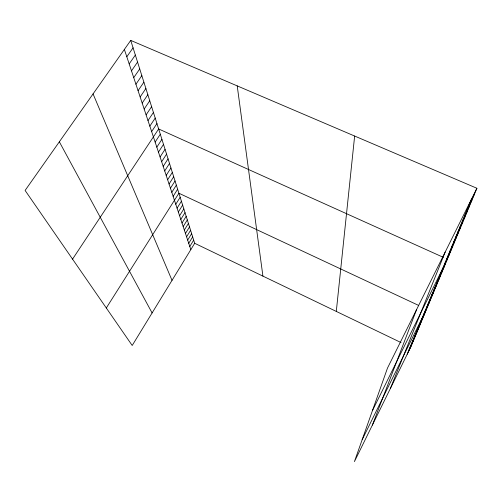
<?xml version="1.0" encoding="UTF-8"?>
<svg xmlns="http://www.w3.org/2000/svg" width="502" height="502" viewBox="0 0 502 502"><rect width="100%" height="100%" fill="white"/><g stroke="black" fill="none" stroke-linecap="round" stroke-linejoin="round"><path stroke-width="0.75" d="M336.296 311.416L354.644 136.042M372.371 425.1L416.616 309.514M390.311 388.617L445.174 252.079M407.21 354.243L471.554 199.012M476.9 188.263L410.674 347.202L354.425 461.595L387.462 368.148L476.9 188.263L130.727 40.405L25.1 190.446L132.208 345.483L194.682 243.288L130.727 40.405M423.851 314.101L427.823 306.044M362.155 439.739L426.543 309.119M421.354 320.125L425.25 312.219M420.124 323.087L423.983 315.256M418.925 325.986L422.747 318.224M417.746 328.823L421.536 321.136M416.597 331.602L420.35 323.985M415.468 334.326L419.183 326.771M414.363 336.993L418.047 329.507M413.278 339.603L416.93 332.186M412.217 342.163L415.838 334.815M411.176 344.673L414.765 337.388M410.159 347.139L413.711 339.91M409.155 349.549L412.675 342.389M408.176 351.921L411.665 344.818M448.104 255.581L452.791 246.112M446.303 259.942L450.934 250.573M444.54 264.184L449.127 254.922M372.471 410.561L447.357 259.157M441.151 272.366L445.638 263.293M439.514 276.307L443.956 267.328M437.92 280.154L442.312 271.268M436.363 283.912L440.712 275.115M434.845 287.583L439.143 278.874M433.358 291.166L437.612 282.544M431.908 294.668L436.119 286.127M430.49 298.088L434.657 289.635M429.103 301.432L433.232 293.061M427.742 304.708L431.833 296.418M426.418 307.908L430.465 299.694M425.119 311.039L429.128 302.907M469.106 204.916L474.384 194.299M466.734 210.652L471.943 200.16M464.425 216.218L469.571 205.851M462.185 221.627L467.268 211.38M460.001 226.885L465.028 216.757M457.88 231.999L462.85 221.984M455.822 236.969L460.729 227.073M453.814 241.813L458.665 232.024M451.863 246.526L456.657 236.844M449.961 251.113L454.699 241.537M189.794 246.488L193.684 240.132M188.739 243.313L192.668 236.913M186.575 236.8L190.584 230.299M187.666 240.088L191.638 233.637M185.464 233.455L189.518 226.904M183.18 226.565L187.309 219.914M184.334 230.041L188.426 223.44M180.802 219.418L185.025 212.653M182 223.026L186.179 216.318M179.584 215.734L183.845 208.92M178.335 211.982L182.646 205.111M175.769 204.251L180.174 197.273M177.068 208.161L181.423 201.233M106.305 307.99L178.9 193.232L418.561 305.385M173.14 196.326L177.639 189.229M170.442 188.2L175.041 180.99M171.803 192.304L176.353 185.15M169.048 184.014L173.705 176.742M167.63 179.741L172.337 172.406M166.181 175.374L170.944 167.982M164.7 170.918L169.519 163.464M161.65 161.719L166.576 154.133M163.194 166.369L168.063 158.852M160.069 156.969L165.058 149.32M158.456 152.119L163.508 144.4M156.812 147.155L161.92 139.368M155.124 142.079L160.301 134.222M72.552 259.132L158.645 128.964L443.322 257.338M151.642 131.574L156.944 123.58M149.834 126.14L155.212 118.077M147.99 120.58L153.436 112.442M146.095 114.883L151.617 106.669M144.162 109.053L149.753 100.764M142.179 103.073L147.845 94.709M140.146 96.955L145.887 88.509M138.056 90.674L143.886 82.152M135.923 84.236L141.834 75.633M133.733 77.634L139.725 68.95M131.48 70.864L137.561 62.091M129.171 63.911L135.345 55.051M126.805 56.77L133.068 47.822M194.682 243.288L401.029 342.565M59.343 141.802L152.1 312.947M93.058 93.905L172.023 280.354M124.37 49.434L190.823 249.601M237.22 85.892L262.922 276.119"/></g></svg>
